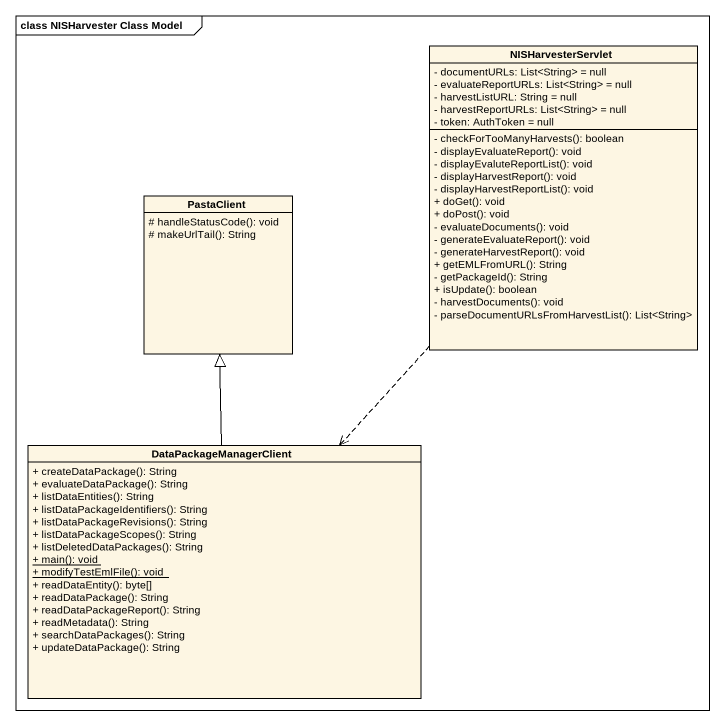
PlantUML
@startuml
mainframe class NISHarvester Class Model
hide circle
hide empty members
skinparam classAttributeIconSize 0
class NISHarvesterServlet {
  - documentURLs: List<String> = null
  - evaluateReportURLs: List<String> = null
  - harvestListURL: String = null
  - harvestReportURLs: List<String> = null
  - token: AuthToken = null
  - checkForTooManyHarvests(): boolean
  - displayEvaluateReport(): void
  - displayEvaluteReportList(): void
  - displayHarvestReport(): void
  - displayHarvestReportList(): void
  + doGet(): void
  + doPost(): void
  - evaluateDocuments(): void
  - generateEvaluateReport(): void
  - generateHarvestReport(): void
  + getEMLFromURL(): String
  - getPackageId(): String
  + isUpdate(): boolean
  - harvestDocuments(): void
  - parseDocumentURLsFromHarvestList(): List<String>
}
class PastaClient {
  # handleStatusCode(): void
  # makeUrlTail(): String
}
class DataPackageManagerClient {
  + createDataPackage(): String
  + evaluateDataPackage(): String
  + listDataEntities(): String
  + listDataPackageIdentifiers(): String
  + listDataPackageRevisions(): String
  + listDataPackageScopes(): String
  + listDeletedDataPackages(): String
  {static} + main(): void
  {static} + modifyTestEmlFile(): void
  + readDataEntity(): byte[]
  + readDataPackage(): String
  + readDataPackageReport(): String
  + readMetadata(): String
  + searchDataPackages(): String
  + updateDataPackage(): String
}
NISHarvesterServlet ..> DataPackageManagerClient
DataPackageManagerClient -up-|> PastaClient
@enduml
